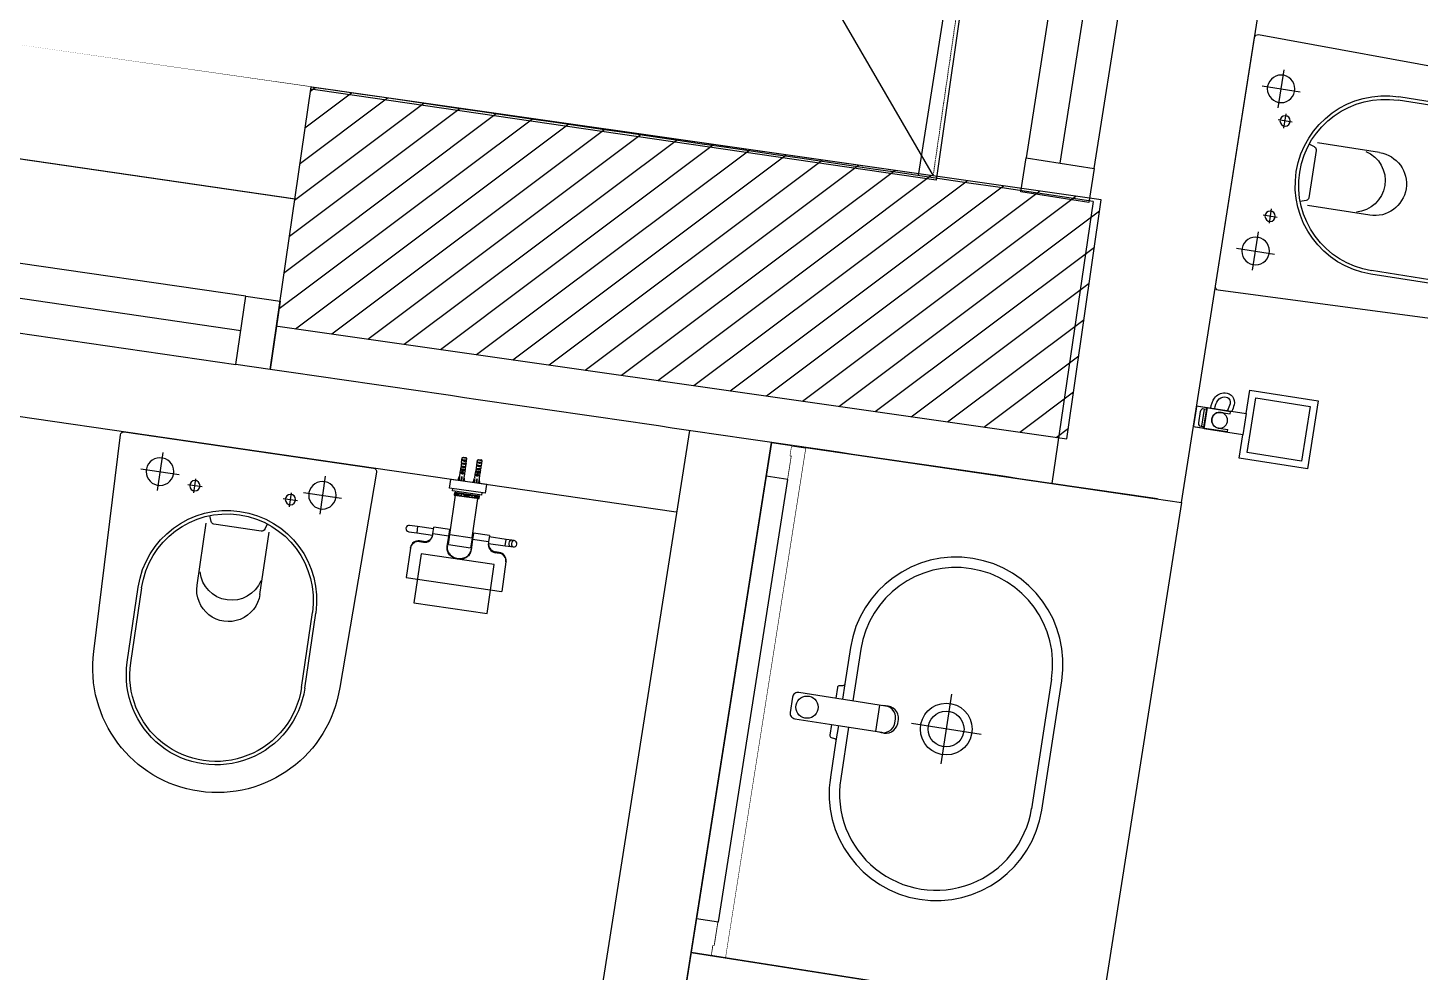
# Model space of a CAD drawing. Extents: x -678889171 to 586587, y -792238163 to 335485.
# Drawn here: x 28864 to 30882, y 34228 to 35597 of the extents above; entities that cross this region are included whole.
import ezdxf

# ---------------------------------------------------------------- set-up
doc = ezdxf.new("R2010")
doc.units = 0
doc.header["$MEASUREMENT"] = 0
doc.set_wipeout_variables(frame=1)
doc.linetypes.add('XR-A-9TH-FLOOR$0$XR-A-CORE$0$$0$HIDDEN-Z', pattern=[3, 2, -1])
doc.layers.get('0').update_dxf_attribs({"color": 8})
for name, color, linetype in [('XR-A-9TH-FLOOR$0$A-WALL', 252, 'Continuous'), ('XR-A-col-910$0$A-COLS', 252, 'Continuous'), ('XR-A-col-910$0$A-SITE-PATT', 252, 'Continuous'), ('XR-A-ST Cat Walk$0$A-FLOR-STRS', 252, 'Continuous'), ('XR-Ducts$0$XR-A-CORE$0$$0$61-EGY-21-AR-1-GR-0A$0$A-FLOR-OPEN', 252, 'Continuous'), ('XR-Typ32 7th to11Th$0$A-FURN-SANT', 252, 'Continuous'), ('XR-Typ32 7th to11Th$0$A-WALL', 252, 'Continuous'), ('XR-Typ32 7th to11Th$0$I-WALL', 252, 'Continuous'), ('XR-Typ32 7th to11Th$0$I-WIPEOUT', 252, 'Continuous'), ('XR-Typ32 7th to11Th$0$XR-A-TYP-2-4-6-7-8$0$A-GLAZ', 252, 'Continuous')]:
    doc.layers.add(name, color=color, linetype=linetype)
for name, color, linetype, lineweight in [('XR-A-9TH-FLOOR$0$XR-A-CORE$0$$0$A-DOOR-OVHD', 252, 'XR-A-9TH-FLOOR$0$XR-A-CORE$0$$0$HIDDEN-Z', 9), ('XR-Typ32 7th to11Th$0$Xref_Heliopolis_A07$0$xref units$0$000 typical apartment(1st  to 11)rev01$0$A-WALL-PRHT', 252, 'Continuous', 20), ('XR-Typ32 7th to11Th$0$Xref_Heliopolis_A07$0$xref units$0$A-ELEV-P2', 252, 'Continuous', 15)]:
    doc.layers.add(name, color=color, linetype=linetype, lineweight=lineweight)

# ---------------------------------------------------------------- blocks, each defined once
blk = doc.blocks.new('XR-A-ST Cat Walk')
at = {"layer": 'XR-A-ST Cat Walk$0$A-FLOR-STRS'}
blk.add_lwpolyline([(30721.2, 25212.9), (33405.7, 24822.9), (32981.4, 21853.8), (30302.5, 22244.2), (30383.6, 22838.7), (32473.4, 22540.1), (32727.5, 24318.7), (30639, 24618.6), (30721.2, 25212.9)], dxfattribs=at)
blk = doc.blocks.new('*U1546')
at = {"layer": 'XR-A-col-910$0$A-SITE-PATT'}
h = blk.add_hatch(dxfattribs=at)
h.set_pattern_fill('ANSI31', color=256, scale=300, angle=8.1314)
h.set_pattern_definition([(45, (5796.236, -59960.182), (-26.516504, 26.516504), [])])
h.paths.add_polyline_path([(100, -26057), (100, -17907), (2650, -17907), (2650, -17557), (-250, -17557), (-250, -26057)])
at = {"layer": 'XR-A-col-910$0$A-COLS'}
blk.add_lwpolyline([(100, -26057), (100, -17907), (2650, -17907), (2650, -17557), (-250, -17557), (-250, -26057)], close=True, dxfattribs=at)
blk = doc.blocks.new('XR-A-col-910')
at = {"layer": 'XR-A-col-910$0$A-SITE-PATT', "rotation": 351.8685461071583}
blk.add_blockref('*U1546', (33080.3, 39580.6), dxfattribs=at)
blk = doc.blocks.new('XR-Ducts')
at = {"layer": 'XR-Ducts$0$XR-A-CORE$0$$0$61-EGY-21-AR-1-GR-0A$0$A-FLOR-OPEN'}
blk.add_line((31065.6, 25154.2), (32976.9, 21860.1), dxfattribs=at)
blk = doc.blocks.new('XR-Typ32 7th to11Th$0$XREF_3BR$0$SE4')
at = {"layer": 'XR-Typ32 7th to11Th$0$A-FURN-SANT'}
for p, q in [((410.2, 473.4), (410.4, 473.4)), ((410.2, 468.4), (410.2, 466.8)), ((410.2, 467.5), (410.5, 467.5)), ((416.2, 481.1), (410.3, 481.1)), ((410.3, 475.3), (410.3, 481.1)), ((410.3, 475.3), (410.3, 475.2)), ((410.3, 475.2), (410.3, 475.2)), ((411.2, 479.3), (415.2, 479.3)), ((411.2, 479.3), (411.2, 478.3)), ((415.2, 478.3), (411.2, 478.3)), ((411.2, 475.3), (415.2, 475.3)), ((411.2, 475.3), (411.2, 474.3)), ((415.2, 474.3), (411.2, 474.3)), ((411.2, 471.3), (415.2, 471.3)), ((411.2, 471.3), (411.2, 470.3)), ((415.2, 470.3), (411.2, 470.3)), ((411.2, 467.3), (412.5, 467.3)), ((411.2, 467.3), (411.2, 466.4)), ((411.5, 482.3), (414.9, 482.3)), ((412.5, 467.3), (412.5, 467.5)), ((413.2, 467.3), (412.5, 467.3)), ((412.5, 463.8), (412.5, 467.3)), ((414, 467.3), (413.2, 467.3)), ((414, 467.3), (414, 467.5)), ((414, 467.3), (415.2, 467.3)), ((414, 463.8), (414, 467.3)), ((415.2, 479.3), (415.2, 478.3)), ((415.2, 475.3), (415.2, 474.3)), ((415.2, 471.3), (415.2, 470.3)), ((415.2, 467.3), (415.2, 466.4)), ((416.2, 467.5), (415.9, 467.5)), ((416.2, 473.4), (416, 473.4)), ((416.2, 475.3), (416.2, 481.1)), ((416.2, 475.3), (416.2, 475.2)), ((416.2, 475.2), (416.2, 475.2)), ((416.2, 466.8), (416.2, 468.4)), ((429.2, 473.4), (429.4, 473.4)), ((429.2, 468.4), (429.2, 466.8)), ((429.2, 467.5), (429.5, 467.5)), ((435.2, 481.1), (429.3, 481.1)), ((429.3, 475.3), (429.3, 481.1)), ((429.3, 475.3), (429.3, 475.2)), ((429.3, 475.2), (429.3, 475.2)), ((430.2, 479.3), (434.2, 479.3)), ((430.2, 479.3), (430.2, 478.3)), ((434.2, 478.3), (430.2, 478.3)), ((430.2, 475.3), (434.2, 475.3)), ((430.2, 475.3), (430.2, 474.3)), ((434.2, 474.3), (430.2, 474.3)), ((430.2, 471.3), (434.2, 471.3)), ((430.2, 471.3), (430.2, 470.3)), ((434.2, 470.3), (430.2, 470.3)), ((430.2, 467.3), (431.5, 467.3)), ((430.2, 467.3), (430.2, 466.4)), ((430.5, 482.3), (433.9, 482.3)), ((431.5, 467.3), (431.5, 467.5)), ((432.2, 467.3), (431.5, 467.3)), ((431.5, 463.8), (431.5, 467.3)), ((433, 467.3), (432.2, 467.3)), ((433, 467.3), (433, 467.5)), ((433, 467.3), (434.2, 467.3)), ((433, 463.8), (433, 467.3)), ((434.2, 479.3), (434.2, 478.3)), ((434.2, 475.3), (434.2, 474.3)), ((434.2, 471.3), (434.2, 470.3)), ((434.2, 467.3), (434.2, 466.4)), ((435.2, 467.5), (434.9, 467.5)), ((435.2, 473.4), (435, 473.4)), ((435.2, 475.3), (435.2, 481.1)), ((435.2, 475.3), (435.2, 475.2)), ((435.2, 475.2), (435.2, 475.2)), ((435.2, 466.8), (435.2, 468.4)), ((445.2, 452.8), (400.2, 452.8)), ((400.2, 441.8), (400.2, 452.8)), ((409, 452.8), (410.2, 458.3)), ((410.2, 459.3), (410.3, 459.3)), ((410.2, 459.3), (410.2, 458.3)), ((410.3, 465.7), (410.3, 465.7)), ((410.3, 465.7), (410.3, 465.5)), ((410.3, 459.3), (410.3, 465.5)), ((412.5, 466.4), (411.2, 466.4)), ((411.2, 463.3), (412.5, 463.3)), ((411.2, 463.3), (411.2, 462.4)), ((415.2, 462.4), (411.2, 462.4)), ((414, 463.8), (412.5, 463.8)), ((412.5, 463.2), (412.5, 463.8)), ((414, 463.2), (412.5, 463.2)), ((413.2, 452.8), (413.2, 458.3)), ((415.2, 466.4), (414, 466.4)), ((414, 463.2), (414, 463.8)), ((414, 463.3), (415.2, 463.3)), ((415.2, 463.3), (415.2, 462.4)), ((416.2, 465.7), (416.2, 465.5)), ((416.2, 465.7), (416.2, 465.7)), ((416.2, 459.3), (416.2, 465.5)), ((416.2, 459.3), (416.2, 459.3)), ((416.2, 458.3), (416.2, 459.3)), ((417.5, 452.8), (416.2, 458.3)), ((428, 452.8), (429.2, 458.3)), ((429.3, 459.3), (429.2, 459.3)), ((429.2, 459.3), (429.2, 458.3)), ((429.3, 465.7), (429.3, 465.7)), ((429.3, 465.7), (429.3, 465.5)), ((429.3, 459.3), (429.3, 465.5)), ((431.5, 466.4), (430.2, 466.4)), ((430.2, 463.3), (431.5, 463.3)), ((430.2, 463.3), (430.2, 462.4)), ((434.2, 462.4), (430.2, 462.4)), ((433, 463.8), (431.5, 463.8)), ((431.5, 463.2), (431.5, 463.8)), ((433, 463.2), (431.5, 463.2)), ((432.2, 452.8), (432.2, 458.3)), ((434.2, 466.4), (433, 466.4)), ((433, 463.2), (433, 463.8)), ((433, 463.3), (434.2, 463.3)), ((434.2, 463.3), (434.2, 462.4)), ((435.2, 465.7), (435.2, 465.5)), ((435.2, 465.7), (435.2, 465.7)), ((435.2, 459.3), (435.2, 465.5)), ((435.2, 459.3), (435.2, 459.3)), ((435.2, 458.3), (435.2, 459.3)), ((436.5, 452.8), (435.2, 458.3)), ((445.2, 441.8), (445.2, 452.8)), ((445.2, 441.8), (400.2, 441.8)), ((404.2, 438.8), (404.2, 441.8)), ((441.2, 438.8), (404.2, 438.8)), ((407.2, 437.1), (407.2, 437.1)), ((407.2, 434.3), (407.2, 437.1)), ((407.7, 437.1), (407.2, 437.1)), ((407.2, 437.1), (407.2, 434.3)), ((407.5, 434.3), (407.2, 434.3)), ((407.2, 434.3), (407.2, 434.3)), ((407.2, 434.3), (407.2, 434.1)), ((407.2, 434.3), (407.2, 434.1)), ((407.2, 434.1), (407.2, 434.1)), ((407.2, 434.1), (407.4, 434.1)), ((407.4, 434.3), (407.4, 434.1)), ((407.4, 434.1), (407.5, 434.1)), ((407.5, 434.3), (407.5, 434.1)), ((408, 434.1), (407.5, 434.1)), ((407.7, 438.8), (407.7, 437.1)), ((408, 437.1), (407.7, 437.1)), ((407.8, 436.2), (407.8, 437.1)), ((407.8, 437.1), (407.8, 436.5)), ((407.9, 436.5), (407.8, 436.5)), ((407.8, 436.5), (407.8, 436.2)), ((407.8, 436.2), (407.8, 436.2)), ((407.8, 436.2), (407.9, 436.2)), ((407.9, 437.1), (407.9, 436.5)), ((407.9, 436.5), (408, 436.5)), ((407.9, 436.2), (407.9, 436.5)), ((407.9, 436.2), (408.4, 436.2)), ((408.2, 437.1), (408, 437.1)), ((408, 436.5), (408, 437.1)), ((408, 437.1), (408, 436.5)), ((408.2, 436.5), (408, 436.5)), ((408, 434.1), (408, 436.2)), ((408.3, 434.5), (408, 434.5)), ((408.4, 434.3), (408, 434.3)), ((408, 434.1), (408.1, 434.1)), ((408.1, 434.3), (408.1, 434.1)), ((408.1, 434.1), (408.4, 434.1)), ((408.2, 436.5), (408.2, 437.1)), ((409.6, 437.1), (408.2, 437.1)), ((409.9, 436.5), (408.2, 436.5)), ((408.3, 434.5), (408.3, 436.2)), ((408.4, 434.5), (408.3, 434.5)), ((408.4, 436.5), (408.4, 434.5)), ((408.9, 434.5), (408.4, 434.5)), ((408.4, 434.5), (408.4, 434.1)), ((409.6, 434.1), (408.4, 434.1)), ((408.7, 384.8), (408.7, 434.1)), ((408.9, 434.5), (408.9, 436.5)), ((408.9, 434.5), (409.3, 434.5)), ((409.3, 434.5), (409.3, 436.5)), ((409.3, 434.5), (409.6, 434.5)), ((411.7, 437.1), (409.6, 437.1)), ((409.6, 434.5), (409.6, 436.5)), ((409.6, 434.1), (409.6, 434.5)), ((409.6, 434.5), (410.1, 434.5)), ((412, 434.1), (409.6, 434.1)), ((409.9, 436.5), (409.9, 437.1)), ((412.4, 436.5), (409.9, 436.5)), ((410.1, 434.5), (410.1, 436.5)), ((410.1, 434.5), (410.5, 434.5)), ((410.5, 434.5), (410.5, 436.5)), ((410.5, 434.5), (411.3, 434.5)), ((411.3, 434.5), (411.3, 436.5)), ((411.3, 434.5), (411.7, 434.5)), ((412.4, 437.1), (411.7, 437.1)), ((411.7, 434.5), (411.7, 436.5)), ((411.7, 434.5), (412.2, 434.5)), ((412, 434.1), (412, 434.5)), ((413.4, 434.1), (412, 434.1)), ((412.2, 434.5), (412.2, 436.5)), ((412.2, 434.5), (412.8, 434.5)), ((412.8, 437.1), (412.4, 437.1)), ((412.4, 436.5), (412.4, 437.1)), ((412.8, 436.5), (412.4, 436.5)), ((413.6, 437.1), (412.8, 437.1)), ((412.8, 436.5), (412.8, 437.1)), ((413.6, 436.5), (412.8, 436.5)), ((412.8, 434.5), (412.8, 436.5)), ((412.8, 434.5), (416, 434.5)), ((413.4, 434.1), (413.4, 434.5)), ((413.4, 434.1), (413.4, 434.5)), ((413.4, 434.1), (413.4, 434.1)), ((415.6, 437.1), (413.6, 437.1)), ((413.6, 436.5), (413.6, 437.1)), ((415.6, 436.5), (413.6, 436.5)), ((414.2, 434.5), (414.2, 434.1)), ((414.6, 434.1), (414.2, 434.1)), ((414.6, 434.5), (414.6, 434.1)), ((414.7, 434.1), (414.6, 434.1)), ((414.7, 434.1), (414.7, 434.5)), ((414.9, 434.1), (414.7, 434.1)), ((414.9, 434.1), (414.9, 434.5)), ((415.1, 434.1), (414.9, 434.1)), ((415.1, 434.1), (415.1, 434.5)), ((415.9, 434.1), (415.1, 434.1)), ((416.2, 437.1), (415.6, 437.1)), ((415.6, 436.5), (415.6, 437.1)), ((416.2, 436.5), (415.6, 436.5)), ((415.9, 434.1), (415.9, 434.5)), ((416.8, 434.1), (415.9, 434.1)), ((416, 434.5), (416, 436.5)), ((416, 434.5), (419.6, 434.5)), ((418.1, 437.1), (416.2, 437.1)), ((416.2, 436.5), (416.2, 437.1)), ((418.1, 436.5), (416.2, 436.5)), ((416.8, 434.1), (416.8, 434.5)), ((418.5, 434.1), (416.8, 434.1)), ((418.8, 437.1), (418.1, 437.1)), ((418.1, 436.5), (418.1, 437.1)), ((418.8, 436.5), (418.1, 436.5)), ((418.5, 434.1), (418.5, 434.5)), ((419.7, 434.1), (418.5, 434.1)), ((419.3, 437.1), (418.8, 437.1)), ((418.8, 436.5), (418.8, 437.1)), ((419.3, 436.5), (418.8, 436.5)), ((419.5, 437.1), (419.3, 437.1)), ((419.3, 436.5), (419.3, 437.1)), ((419.5, 436.5), (419.3, 436.5)), ((419.6, 437.1), (419.5, 437.1)), ((419.5, 436.5), (419.5, 437.1)), ((419.6, 436.5), (419.5, 436.5)), ((420.2, 437.1), (419.6, 437.1)), ((419.6, 436.5), (419.6, 437.1)), ((420.2, 436.5), (419.6, 436.5)), ((419.6, 434.5), (419.6, 436.5)), ((419.6, 434.5), (420.1, 434.5)), ((419.7, 434.1), (419.7, 434.5)), ((420.4, 434.1), (419.7, 434.1)), ((420.1, 434.5), (420.1, 436.5)), ((420.1, 436.5), (420.1, 434.5)), ((420.1, 434.5), (420.1, 434.5)), ((420.1, 434.5), (420.3, 434.5)), ((420.2, 436.5), (420.2, 437.1)), ((420.2, 437.1), (420.2, 437.1)), ((420.3, 437.1), (420.2, 437.1)), ((420.2, 436.5), (420.2, 437.1)), ((420.2, 436.5), (420.2, 436.5)), ((420.3, 434.5), (420.3, 437.1)), ((420.3, 437.1), (420.6, 437.1)), ((420.3, 434.5), (420.6, 434.5)), ((420.4, 434.1), (420.4, 434.5)), ((420.6, 437.1), (420.8, 437.1)), ((420.6, 434.5), (420.6, 437.1)), ((420.6, 434.5), (420.6, 435.1)), ((420.6, 435.1), (420.8, 435.1)), ((420.6, 434.5), (420.6, 435.1)), ((420.6, 434.5), (420.6, 434.5)), ((420.6, 434.5), (420.6, 434.5)), ((420.6, 434.5), (420.9, 434.5)), ((420.8, 435.1), (420.8, 437.1)), ((420.8, 437.1), (422, 437.1)), ((420.8, 435.1), (422, 435.1)), ((420.9, 434.5), (420.9, 435.1)), ((420.9, 434.5), (421.2, 434.5)), ((421.2, 434.5), (421.2, 435.1)), ((421.3, 434.5), (421.2, 434.5)), ((421.3, 434.5), (421.3, 435.1)), ((421.3, 434.5), (422.4, 434.5)), ((422, 435.1), (422, 437.1)), ((422, 437.1), (422.3, 437.1)), ((422, 435.1), (422.3, 435.1)), ((424.9, 437.1), (422.3, 437.1)), ((422.3, 435.1), (422.3, 437.1)), ((422.3, 435.1), (422.7, 435.1)), ((422.4, 434.5), (422.4, 435.1)), ((422.4, 434.5), (422.7, 434.5)), ((422.7, 435.1), (422.7, 437.1)), ((422.7, 435.4), (422.7, 435.4)), ((422.7, 435.4), (422.9, 435.4)), ((422.7, 434.5), (422.7, 435.4)), ((422.7, 435.4), (422.7, 434.5)), ((422.7, 434.5), (422.7, 435.1)), ((422.7, 434.5), (422.7, 435.1)), ((422.7, 434.5), (422.7, 434.5)), ((422.7, 434.5), (422.7, 434.5)), ((422.7, 434.5), (423, 434.5)), ((422.7, 434.3), (422.7, 434.3)), ((422.9, 435.4), (422.9, 437.1)), ((422.9, 435.4), (424, 435.4)), ((423, 434.5), (423, 435.4)), ((423, 434.5), (424.1, 434.5)), ((423.7, 434.5), (423.7, 434.5)), ((424, 435.4), (424, 437.1)), ((424, 435.4), (424, 437.1)), ((424, 435.4), (424, 435.4)), ((424.1, 437.1), (424.1, 434.5)), ((424.2, 434.5), (424.1, 434.5)), ((424.2, 434.5), (424.2, 437.1)), ((424.2, 434.5), (424.5, 434.5)), ((424.5, 434.5), (424.5, 437.1)), ((424.5, 434.5), (424.8, 434.5)), ((424.8, 434.5), (424.8, 437.1)), ((424.8, 437.1), (424.8, 434.5)), ((424.8, 434.5), (424.8, 434.5)), ((424.8, 434.5), (424.9, 434.5)), ((424.9, 437.1), (425.1, 437.1)), ((424.9, 437.1), (424.9, 434.5)), ((424.9, 434.5), (425.1, 434.5)), ((425, 434.1), (425, 434.5)), ((425.7, 434.1), (425, 434.1)), ((425.1, 434.5), (425.1, 437.1)), ((425.2, 437.1), (425.1, 437.1)), ((425.1, 434.5), (425.4, 434.5)), ((425.8, 437.1), (425.2, 437.1)), ((425.2, 437.1), (425.2, 437.1)), ((425.2, 436.5), (425.2, 437.1)), ((425.2, 437.1), (425.2, 436.5)), ((425.8, 436.5), (425.2, 436.5)), ((425.2, 436.5), (425.2, 436.5)), ((425.4, 434.5), (425.4, 436.5)), ((425.4, 434.5), (425.4, 436.5)), ((425.4, 434.5), (425.8, 434.5)), ((425.4, 434.5), (425.4, 434.5)), ((425.7, 434.1), (425.7, 434.5)), ((426.9, 434.1), (425.7, 434.1)), ((425.9, 437.1), (425.8, 437.1)), ((425.8, 436.5), (425.8, 437.1)), ((425.9, 436.5), (425.8, 436.5)), ((425.8, 434.5), (425.8, 436.5)), ((425.8, 434.5), (429.4, 434.5)), ((426.1, 437.1), (425.9, 437.1)), ((425.9, 436.5), (425.9, 437.1)), ((426.1, 436.5), (425.9, 436.5)), ((426.6, 437.1), (426.1, 437.1)), ((426.1, 436.5), (426.1, 437.1)), ((426.6, 436.5), (426.1, 436.5)), ((427.3, 437.1), (426.6, 437.1)), ((426.6, 436.5), (426.6, 437.1)), ((427.3, 436.5), (426.6, 436.5)), ((426.9, 434.1), (426.9, 434.5)), ((428.6, 434.1), (426.9, 434.1)), ((429.3, 437.1), (427.3, 437.1)), ((427.3, 436.5), (427.3, 437.1)), ((429.3, 436.5), (427.3, 436.5)), ((428.6, 434.1), (428.6, 434.5)), ((429.5, 434.1), (428.6, 434.1)), ((429.9, 437.1), (429.3, 437.1)), ((429.3, 436.5), (429.3, 437.1)), ((429.9, 436.5), (429.3, 436.5)), ((429.4, 434.5), (429.4, 436.5)), ((429.4, 434.5), (432.6, 434.5)), ((429.5, 434.1), (429.5, 434.5)), ((430.4, 434.1), (429.5, 434.1)), ((431.8, 437.1), (429.9, 437.1)), ((429.9, 436.5), (429.9, 437.1)), ((431.8, 436.5), (429.9, 436.5)), ((430.4, 434.1), (430.4, 434.5)), ((430.6, 434.1), (430.4, 434.1)), ((430.6, 434.1), (430.6, 434.5)), ((430.7, 434.1), (430.6, 434.1)), ((430.7, 434.1), (430.7, 434.5)), ((430.8, 434.1), (430.7, 434.1)), ((430.8, 434.1), (430.8, 434.5)), ((431.2, 434.1), (430.8, 434.1)), ((431.2, 434.1), (431.2, 434.5)), ((432.6, 437.1), (431.8, 437.1)), ((431.8, 436.5), (431.8, 437.1)), ((432.6, 436.5), (431.8, 436.5)), ((432, 434.1), (432, 434.5)), ((432, 434.5), (432, 434.1)), ((433.4, 434.1), (432, 434.1)), ((432, 434.1), (432, 434.1)), ((433, 437.1), (432.6, 437.1)), ((432.6, 436.5), (432.6, 437.1)), ((433, 436.5), (432.6, 436.5)), ((432.6, 434.5), (432.6, 436.5)), ((432.6, 434.5), (433.3, 434.5)), ((433, 436.5), (433, 437.1)), ((433.7, 437.1), (433, 437.1)), ((435.6, 436.5), (433, 436.5)), ((433.3, 434.5), (433.3, 436.5)), ((433.3, 434.5), (433.7, 434.5)), ((433.4, 434.1), (433.4, 434.5)), ((435.8, 434.1), (433.4, 434.1)), ((435.8, 437.1), (433.7, 437.1)), ((433.7, 434.5), (433.7, 436.5)), ((433.7, 434.5), (434.2, 434.5)), ((434.2, 434.5), (434.2, 436.5)), ((434.2, 434.5), (434.9, 434.5)), ((434.9, 434.5), (434.9, 436.5)), ((434.9, 434.5), (435.3, 434.5)), ((435.3, 434.5), (435.3, 436.5)), ((435.3, 434.5), (435.8, 434.5)), ((435.6, 436.5), (435.6, 437.1)), ((437.2, 436.5), (435.6, 436.5)), ((437.2, 437.1), (435.8, 437.1)), ((435.8, 434.5), (435.8, 436.5)), ((435.8, 434.1), (435.8, 434.5)), ((435.8, 434.5), (436.2, 434.5)), ((437.1, 434.1), (435.8, 434.1)), ((436.2, 434.5), (436.2, 436.5)), ((436.2, 434.5), (436.6, 434.5)), ((436.6, 434.5), (436.6, 436.5)), ((437, 434.5), (436.6, 434.5)), ((436.7, 384.8), (436.7, 434.1)), ((437, 434.5), (437, 436.5)), ((437, 436.2), (437.6, 436.2)), ((437.1, 434.5), (437, 434.5)), ((437.1, 434.5), (437.1, 436.2)), ((437.4, 434.5), (437.1, 434.5)), ((437.1, 434.1), (437.1, 434.5)), ((437.4, 434.3), (437.1, 434.3)), ((437.1, 434.1), (437.3, 434.1)), ((437.4, 437.1), (437.2, 437.1)), ((437.2, 436.5), (437.2, 437.1)), ((437.4, 436.5), (437.2, 436.5)), ((437.3, 434.3), (437.3, 434.1)), ((437.3, 434.1), (437.4, 434.1)), ((437.7, 437.1), (437.4, 437.1)), ((437.4, 436.5), (437.4, 437.1)), ((437.4, 434.1), (437.4, 436.2)), ((437.9, 434.1), (437.4, 434.1)), ((437.5, 436.5), (437.5, 437.1)), ((437.5, 436.5), (437.6, 436.5)), ((437.6, 436.5), (437.6, 437.1)), ((437.6, 436.5), (437.6, 437.1)), ((437.6, 436.5), (437.6, 436.5)), ((437.6, 436.2), (437.6, 436.5)), ((437.6, 436.2), (437.6, 436.5)), ((437.6, 436.2), (437.6, 436.2)), ((437.6, 436.2), (437.7, 436.2)), ((437.7, 438.8), (437.7, 437.1)), ((438.2, 437.1), (437.7, 437.1)), ((437.7, 436.2), (437.7, 437.1)), ((438.2, 434.3), (437.9, 434.3)), ((437.9, 434.3), (437.9, 434.1)), ((437.9, 434.1), (438.1, 434.1)), ((438.1, 434.3), (438.1, 434.1)), ((438.1, 434.1), (438.3, 434.1)), ((438.2, 437.1), (438.3, 437.1)), ((438.2, 434.3), (438.2, 437.1)), ((438.3, 434.3), (438.2, 434.3)), ((438.3, 434.3), (438.3, 437.1)), ((438.3, 434.3), (438.3, 434.1)), ((438.3, 434.1), (438.3, 434.3)), ((438.3, 434.1), (438.3, 434.1)), ((441.2, 438.8), (441.2, 441.8)), ((367.7, 388.8), (357.7, 388.8)), ((357.7, 380.8), (367.7, 380.8)), ((367.7, 388.8), (367.7, 380.8)), ((387.7, 388.8), (367.7, 388.8)), ((367.7, 380.8), (387.6, 380.8)), ((387.7, 382.7), (387.7, 390.8)), ((407.7, 390.8), (387.7, 390.8)), ((407.7, 382.7), (387.7, 382.7)), ((387.7, 381.5), (387.7, 382.7)), ((407.7, 382.7), (407.7, 390.8)), ((407.7, 382.7), (407.7, 390.8)), ((408.7, 390.8), (407.7, 390.8)), ((407.7, 369.6), (407.7, 382.7)), ((408.7, 384.8), (436.7, 384.8)), ((408.7, 372.3), (408.7, 384.8)), ((437.7, 390.8), (436.7, 390.8)), ((436.7, 384.8), (436.7, 372.3)), ((437.7, 390.8), (437.7, 382.7)), ((457.7, 390.8), (437.7, 390.8)), ((437.7, 390.8), (437.7, 382.7)), ((437.7, 382.7), (437.7, 369.6)), ((457.7, 382.7), (437.7, 382.7)), ((457.7, 390.8), (457.7, 382.7)), ((478.7, 388.8), (457.7, 388.8)), ((457.7, 382.7), (457.7, 381.5)), ((457.8, 380.8), (478.7, 380.8)), ((478.7, 380.8), (478.7, 388.8)), ((485.8, 388.8), (478.7, 388.8)), ((478.7, 380.8), (485.8, 380.8)), ((488.9, 388.8), (485.8, 388.8)), ((485.8, 380.8), (488.9, 380.8)), ((377.7, 371.5), (372.7, 371.5)), ((372.7, 371.5), (372.7, 370.6)), ((372.7, 370.6), (377.7, 370.6)), ((377.7, 370.6), (377.7, 371.5)), ((407.7, 378.8), (408.7, 378.8)), ((408.7, 372.3), (436.7, 372.3)), ((436.7, 378.8), (437.7, 378.8)), ((467.7, 370.6), (467.7, 371.5)), ((472.7, 371.5), (467.7, 371.5)), ((467.7, 370.6), (472.7, 370.6)), ((472.7, 370.6), (472.7, 371.5)), ((362.7, 361.1), (362.7, 361.9)), ((362.7, 361.1), (362.7, 324.1)), ((482.7, 361.9), (482.7, 361.1)), ((482.7, 361.1), (482.7, 324.1)), ((362.8, 324.1), (482.6, 324.1))]:
    blk.add_line(p, q, dxfattribs=at)
for points in [[(407.2, 434.1), (438.3, 434.1), (438.3, 437.1), (407.2, 437.1)], [(376.8, 294.5), (468.7, 294.5), (468.7, 356), (376.8, 356)]]:
    blk.add_lwpolyline(points, close=True, dxfattribs=at)
for centre, radius, start, end in [((420.6, 434.8), 0.303, 249.713, 266.578), ((420.6, 434.6), 0.191, 245.5072, 295.3419), ((420.8, 433.8), 0.688, 95.9832, 109.0037), ((420.8, 433.9), 0.513, 94.8314, 107.1936), ((421.2, 430.6), 3.86, 76.2872, 96.7169), ((422.3, 434.5), 0.178, 230.815, 271.7767), ((422.9, 435.5), 1.25, 262.2328, 271.7069), ((423.2, 434.5), 0.178, 268.2233, 308.9187), ((424.2, 430.5), 3.94, 82.708, 103.5674), ((424.6, 433.8), 0.688, 70.9963, 84.0168), ((424.6, 433.9), 0.519, 72.5665, 84.4833), ((424.8, 434.8), 0.303, 273.422, 290.287), ((357.7, 384.8), 4, 90, 270), ((377.5, 380.8), 10.3, 271.4545, 3.7433), ((382.8, 381.5), 4.95, 342.2494, 1.6628), ((462.7, 381.5), 4.95, 178.3503, 197.7376), ((468, 380.8), 10.3, 176.2277, 268.5745), ((488.9, 384.8), 4, 270, 90), ((372.7, 361.5), 10, 89.9854, 177.4108), ((372.7, 360.6), 9.98, 89.8092, 177.2539), ((377.6, 381.5), 10, 270.7148, 351.5135), ((467.8, 381.5), 9.96, 188.2757, 269.496), ((472.7, 361.5), 10, 2.5889, 90.0149), ((472.7, 360.6), 9.98, 2.7464, 90.1904), ((374.1, 177.9), 146.7, 94.406, 94.4421), ((472.5, 204.6), 120, 85.1228, 85.1671)]:
    blk.add_arc(centre, radius, start, end, dxfattribs=at)
for centre, major_axis, ratio, start_param, end_param in [((413.2, 473.4), (0, 10.5), 0.285569, 1.403348, 1.570796), ((413.2, 473.4), (0, -6.74), 0.445101, 4.712389, 4.895847), ((413.2, 470.9), (0, 6.74), 0.445101, 1.209195, 1.545119), ((413.2, 471.3), (0, -8.33), 0.359989, 4.738067, 5.192367), ((413.2, 468.4), (0, 8.33), 0.359989, 1.39272, 1.673729), ((413.2, 466.8), (0, 6.74), 0.445101, 1.467863, 1.738244), ((413.2, 477), (0, -10.5), 0.285569, -1.403348, -1.209195), ((413.2, 464.4), (0, 6.74), 0.445101, 1.090818, 1.403348), ((413.2, 480), (3, 0), 0.760351, 3.989655, 5.435123), ((413.2, 476), (3, 0), 0.760351, 3.989655, 5.435123), ((413.2, 472), (3, 0), 0.760351, 3.989655, 5.435123), ((413.2, 474.3), (0, -7.06), 0.425017, 6.030505, 6.283185), ((413.2, 474.3), (0, 7.06), 0.425017, 3.141593, 3.394273), ((413.2, 471.3), (0, -8.33), 0.359989, 1.090818, 1.545119), ((413.2, 464.4), (0, 6.74), 0.445101, 4.879837, 5.192367), ((413.2, 477), (0, -10.5), 0.285569, 1.209195, 1.403348), ((413.2, 470.9), (0, 6.74), 0.445101, 4.738067, 5.073991), ((413.2, 473.4), (0, 10.5), 0.285569, 4.712389, 4.879837), ((413.2, 473.4), (0, 6.74), 0.445101, 4.528931, 4.712389), ((413.2, 468.4), (0, 8.33), 0.359989, 4.609456, 4.890466), ((413.2, 466.8), (0, 6.74), 0.445101, 4.544941, 4.815322), ((432.2, 473.4), (0, 10.5), 0.285569, 1.403348, 1.570796), ((432.2, 473.4), (0, 6.74), 0.445101, 1.570796, 1.754254), ((432.2, 470.9), (0, 6.74), 0.445101, 1.209195, 1.545119), ((432.2, 471.3), (0, -8.33), 0.359989, 4.738067, 5.192367), ((432.2, 468.4), (0, 8.33), 0.359989, 1.39272, 1.673729), ((432.2, 466.8), (0, 6.74), 0.445101, 1.467863, 1.738244), ((432.2, 477), (0, -10.5), 0.285569, -1.403348, -1.209195), ((432.2, 464.4), (0, 6.74), 0.445101, 1.090818, 1.403348), ((432.2, 480), (3, 0), 0.760351, 3.989655, 5.435123), ((432.2, 476), (3, 0), 0.760351, 3.989655, 5.435123), ((432.2, 472), (3, 0), 0.760351, 3.989655, 5.435123), ((432.2, 474.3), (0, -7.06), 0.425017, 6.030505, 6.283185), ((432.2, 474.3), (0, 7.06), 0.425017, 3.141593, 3.394273), ((432.2, 471.3), (0, -8.33), 0.359989, 1.090818, 1.545119), ((432.2, 464.4), (0, 6.74), 0.445101, 4.879837, 5.192367), ((432.2, 477), (0, -10.5), 0.285569, 1.209195, 1.403348), ((432.2, 470.9), (0, 6.74), 0.445101, 4.738067, 5.073991), ((432.2, 473.4), (0, 10.5), 0.285569, 4.712389, 4.879837), ((432.2, 473.4), (0, -6.74), 0.445101, 1.387338, 1.570796), ((432.2, 468.4), (0, 8.33), 0.359989, 4.609456, 4.890466), ((432.2, 466.8), (0, 6.74), 0.445101, 4.544941, 4.815322), ((413.2, 471.4), (-0.8, -51.9), 0.055876, -1.314474, -1.20343), ((413.2, 468.6), (3, 0), 0.976011, 3.989655, 4.459709), ((413.2, 464.6), (3, 0), 0.976011, 3.989655, 5.435123), ((413.2, 471.4), (-2.9, -51.9), 0.014553, 1.205061, 1.316105), ((413.2, 471.4), (2.9, -51.9), 0.014553, -1.316105, -1.205061), ((413.2, 468.6), (3, 0), 0.976011, 4.965069, 5.435123), ((413.2, 471.4), (0.8, -51.9), 0.055876, 1.20343, 1.314474), ((432.2, 471.4), (-0.8, -51.9), 0.055876, -1.314474, -1.20343), ((432.2, 468.6), (3, 0), 0.976011, 3.989655, 4.459709), ((432.2, 464.6), (3, 0), 0.976011, 3.989655, 5.435123), ((432.2, 471.4), (-2.9, -51.9), 0.014553, 1.205061, 1.316105), ((432.2, 471.4), (2.9, -51.9), 0.014553, -1.316105, -1.205061), ((432.2, 468.6), (3, 0), 0.976011, 4.965069, 5.435123), ((432.2, 471.4), (0.8, -51.9), 0.055876, 1.20343, 1.314474), ((420.6, 434.6), (-0.068, 0.171), 0.902963, 2.7256, 3.147611), ((424.8, 434.6), (0.068, 0.171), 0.902963, 3.133356, 3.557585), ((485.8, 384.8), (0, -4), 0.707107, 3.141593, 6.283185), ((488.9, 384.8), (0, -4), 0.707107, 3.141593, 6.283185)]:
    blk.add_ellipse(centre, major_axis=major_axis, ratio=ratio, start_param=start_param, end_param=end_param, dxfattribs=at)
for points in [[(410.3, 481.1), (410.7, 481.5), (411.1, 481.9), (411.5, 482.3)], [(416.2, 481.1), (415.8, 481.5), (415.4, 481.9), (414.9, 482.3)], [(429.3, 481.1), (429.7, 481.5), (430.1, 481.9), (430.5, 482.3)], [(435.2, 481.1), (434.8, 481.5), (434.4, 481.9), (433.9, 482.3)], [(420.6, 434.5), (420.5, 434.5), (420.5, 434.4), (420.6, 434.4)], [(420.5, 434.4), (420.5, 434.4), (420.5, 434.4), (420.6, 434.4)], [(420.8, 434.4), (420.8, 434.4), (420.7, 434.4), (420.7, 434.4)], [(424.7, 434.4), (424.7, 434.4), (424.7, 434.4), (424.7, 434.4)], [(424.8, 434.4), (424.9, 434.4), (424.9, 434.5), (424.9, 434.5)], [(424.8, 434.4), (424.9, 434.4), (424.9, 434.4), (424.9, 434.4)]]:
    blk.add_open_spline(points, degree=3, dxfattribs=at)
for points, knots in [([(420.4, 434.5), (420.4, 434.5), (420.4, 434.5), (420.5, 434.4), (420.5, 434.4)], [0, 0, 0, 0, 0.233221, 1, 1, 1, 1]), ([(420.7, 434.4), (420.8, 434.5), (420.9, 434.5), (421, 434.5), (421.1, 434.5), (421.4, 434.5), (421.5, 434.5), (421.8, 434.4), (422, 434.4), (422.2, 434.4), (422.2, 434.4), (422.3, 434.3)], [0, 0, 0, 0, 0.125, 0.125, 0.25, 0.25, 0.5, 0.5, 0.75, 0.75, 1, 1, 1, 1]), ([(422.1, 434.4), (422.2, 434.4), (422.2, 434.3), (422.2, 434.3), (422.3, 434.3), (422.4, 434.3), (422.5, 434.3), (422.6, 434.3), (422.7, 434.3), (422.7, 434.3)], [0, 0, 0, 0, 0.081315, 0.172885, 0.303173, 0.525174, 0.708317, 0.899275, 1, 1, 1, 1]), ([(422.3, 434.3), (422.3, 434.3), (422.3, 434.3), (422.3, 434.3), (422.4, 434.3), (422.5, 434.3), (422.5, 434.3), (422.6, 434.3), (422.7, 434.3), (422.7, 434.3)], [0, 0, 0, 0, 0.25, 0.25, 0.5, 0.5, 0.75, 0.75, 1, 1, 1, 1]), ([(422.7, 434.3), (422.8, 434.3), (422.8, 434.3), (422.9, 434.3), (423, 434.3), (423, 434.3), (423.1, 434.3), (423.1, 434.3), (423.2, 434.3), (423.2, 434.3)], [0, 0, 0, 0, 0.25, 0.25, 0.5, 0.5, 0.75, 0.75, 1, 1, 1, 1]), ([(422.9, 434.3), (422.9, 434.3), (423, 434.3), (423.1, 434.3), (423.1, 434.3), (423.2, 434.3), (423.3, 434.4), (423.3, 434.4), (423.3, 434.4)], [0, 0, 0, 0, 0.012674, 0.296722, 0.605834, 0.842756, 0.990911, 1, 1, 1, 1]), ([(423.2, 434.3), (423.2, 434.3), (423.2, 434.4), (423.3, 434.4), (423.3, 434.4), (423.5, 434.4), (423.6, 434.4), (423.9, 434.5), (424.1, 434.5), (424.4, 434.5), (424.5, 434.5), (424.7, 434.4)], [0, 0, 0, 0, 0.125, 0.125, 0.25, 0.25, 0.5, 0.5, 0.75, 0.75, 1, 1, 1, 1]), ([(424.8, 434.4), (424.8, 434.4), (424.8, 434.4), (424.9, 434.4), (424.9, 434.4), (424.9, 434.4)], [0, 0, 0, 0, 0.418647, 0.862444, 1, 1, 1, 1]), ([(424.9, 434.4), (424.9, 434.4), (425, 434.4), (425, 434.5), (425, 434.5)], [0, 0, 0, 0, 0.310918, 1, 1, 1, 1]), ([(407.7, 370.5), (407.7, 368.6), (408, 366.9), (409.4, 363.5), (410.4, 362.1), (412.5, 360.2), (413.3, 359.6), (414.9, 358.6), (415.8, 358.2), (418.6, 357.2), (420.6, 356.8), (424.7, 356.8), (426.8, 357.2), (429.6, 358.2), (430.5, 358.6), (432.1, 359.6), (432.9, 360.1), (434.3, 361.4), (434.9, 362.1), (435.9, 363.6), (436.3, 364.4), (437.4, 366.8), (437.7, 368.6), (437.7, 370.5)], [0, 0, 0, 0, 0.125, 0.125, 0.25, 0.25, 0.3125, 0.3125, 0.375, 0.375, 0.5, 0.5, 0.625, 0.625, 0.6875, 0.6875, 0.75, 0.75, 0.8125, 0.8125, 0.875, 0.875, 1, 1, 1, 1]), ([(437.7, 369.6), (437.7, 367.7), (437.4, 366), (436, 362.6), (435, 361.2), (432.9, 359.3), (432.2, 358.7), (430.5, 357.7), (429.6, 357.3), (426.8, 356.3), (424.8, 356), (420.7, 356), (418.6, 356.3), (415.8, 357.3), (414.9, 357.7), (413.3, 358.7), (412.5, 359.3), (411.2, 360.5), (410.6, 361.2), (409.5, 362.7), (409.1, 363.5), (408, 365.9), (407.7, 367.7), (407.7, 369.6)], [0, 0, 0, 0, 0.125, 0.125, 0.25, 0.25, 0.3125, 0.3125, 0.375, 0.375, 0.5, 0.5, 0.625, 0.625, 0.6875, 0.6875, 0.75, 0.75, 0.8125, 0.8125, 0.875, 0.875, 1, 1, 1, 1])]:
    blk.add_open_spline(points, degree=3, knots=knots, dxfattribs=at)
blk = doc.blocks.new('XR-Typ32 7th to11Th$0$XREF_3BR$0$YHFH')
at = {"layer": 'XR-Typ32 7th to11Th$0$A-FURN-SANT', "ltscale": 2}
for p, q in [((3812.9, 8626), (3812.9, 8570.1)), ((3785, 8598.1), (3840.8, 8598.1)), ((3836.2, 8545.1), (3815.7, 8545.1)), ((3825.9, 8534.2), (3825.9, 8555.2)), ((3825.9, 8415.9), (3825.9, 8394.9)), ((3836.2, 8405.1), (3815.7, 8405.1)), ((3812.9, 8388), (3812.9, 8332.1)), ((3785, 8360.1), (3840.8, 8360.1))]:
    blk.add_line(p, q, dxfattribs=at)
at = {"layer": 'XR-Typ32 7th to11Th$0$A-FURN-SANT'}
for p, q in [((4093.3, 8605.1), (3983.3, 8605.1)), ((4093.3, 8600), (3983.3, 8600)), ((3873.8, 8514.4), (3865.7, 8517.3)), ((3968.3, 8521.1), (3877.1, 8521.1)), ((3877.1, 8440.4), (3877.1, 8509.7)), ((3873.8, 8435.7), (3865.7, 8432.8)), ((3968.3, 8429), (3877.1, 8429)), ((4093.3, 8350.1), (3983.3, 8350.1)), ((4093.3, 8345.1), (3983.3, 8345.1))]:
    blk.add_line(p, q, dxfattribs=at)
blk.add_lwpolyline([(3763.3, 8292.6, 0.420556), (3768.4, 8287.6), (4085, 8295.1, 0.990797), (4085, 8655.1), (3768.3, 8662.6, 0.414202), (3763.3, 8657.6)], format="xyb", close=True, dxfattribs=at)
for centre, radius in [((3812.9, 8598.1), 20), ((3825.9, 8545.1), 7.5), ((3825.9, 8405.1), 7.5), ((3812.9, 8360.1), 20)]:
    blk.add_circle(centre, radius, dxfattribs=at)
for centre, radius, start, end in [((3983.3, 8475.1), 130, 90, 270), ((3983.3, 8475.1), 125, 90, 270), ((4093.3, 8475.1), 130, 270, 90), ((4093.3, 8475.1), 125, 270, 90), ((3937.1, 8475.1), 46, 284.2033, 75.7967), ((3968.3, 8475.1), 46, 270, 90), ((3872.1, 8509.7), 5, 0, 70.2415), ((3872.1, 8440.4), 5, 289.7585, 0)]:
    blk.add_arc(centre, radius, start, end, dxfattribs=at)
blk = doc.blocks.new('*U1258')
for points in [[(-30, 933.8), (-32, 933.8), (-32, 946.8), (-50, 946.8), (-50, 948.8), (-30, 948.8)], [(-44, 202), (-50, 202), (-50, 946.8), (-44, 946.8)], [(-32, 202), (-32, 946.8), (-44, 946.8), (-44, 202)], [(-30, 215), (-32, 215), (-32, 202), (-50, 202), (-50, 200), (-30, 200)]]:
    blk.add_lwpolyline(points, close=True)
blk.add_wipeout([(0, 250), (-32, 250), (-32, 215), (-30, 215), (-30, 200), (-50, 200), (-50, 948.8), (-30, 948.8), (-30, 933.8), (-32, 933.8), (-32, 898.8), (0, 898.8)]).dxf.layer = 'XR-Typ32 7th to11Th$0$I-WIPEOUT'
blk.add_lwpolyline([(0, 250), (-32, 250), (-32, 898.8), (0, 898.8)], close=True)
blk = doc.blocks.new('XR-Typ32 7th to11Th$0$A$C1e9f3e9b')
at = {"layer": 'XR-Typ32 7th to11Th$0$A-FURN-SANT'}
blk.add_circle((0, 0), 16.1, dxfattribs=at)
blk.add_wipeout([(358.4, 96.7), (359.7, -93.3), (340.9, -178.2), (295.9, -224), (219.8, -251), (151.8, -246.1), (102.7, -216.6), (71.6, -181.4), (49.7, -94.6), (48.4, 95.4), (66.7, 174.5), (103.5, 217), (175.6, 249.7), (242.7, 248.1), (282.8, 229.3), (329.4, 184.3)]).dxf.layer = 'XR-Typ32 7th to11Th$0$A-FURN-SANT'
for p, q in [((63.4, 95.5), (64, 19.6)), ((343.4, 96.6), (344.7, -93.4)), ((48.9, 42), (49, 19.5)), ((203.8, 51.8), (204.3, -50.1)), ((103.9, -18.9), (103.8, 19.7)), ((255.5, 1.1), (153.1, 0.6)), ((49.1, -19.1), (49.2, -41.6)), ((64.1, -19), (64.7, -94.5))]:
    blk.add_line(p, q, dxfattribs=at)
for points in [[(39.1, -19.1), (39.2, -34.8, 0.36397), (41.7, -37.8), (46.7, -38.6, -0.36397), (49.2, -41.6), (49.7, -94.6, 1), (359.7, -93.3), (358.4, 96.7, 1), (48.4, 95.4), (48.9, 42, -0.36397), (46.4, 39), (41.4, 38.1, 0.36397), (38.9, 35.1), (39, 19.5)], [(108.3, -18.9, 0.465324), (129.5, -2.5), (129.4, 3.6, 0.465324), (108.1, 19.8)]]:
    blk.add_lwpolyline(points, format="xyb", dxfattribs=at)
blk.add_lwpolyline([(-14.8, -19.4), (112.4, -18.8, 0.465324), (133.5, -2.5), (133.5, 3.6, 0.465324), (112.2, 19.8), (-15, 19.2, 0.414214), (-23, 11.1), (-22.9, -11.3, 0.414214)], format="xyb", close=True, dxfattribs=at)
for centre, radius in [((204.3, 0.8), 37.5), ((204, 0.8), 26)]:
    blk.add_circle(centre, radius, dxfattribs=at)
for centre, start, end in [((203.4, 96.1), 0.2386, 180.2386), ((204.7, -93.9), 180.2386, 0.2386)]:
    blk.add_arc(centre, 140, start, end, dxfattribs=at)
blk = doc.blocks.new('XR-Typ32 7th to11Th$0$Main builing-00$0$210915_PA_Layout$0$Xref_Tower B_01-09F|Gutter1')
blk.add_wipeout([(0, 0), (0, -0.1), (0.1, -0.1), (0.1, 0)]).dxf.layer = 'XR-Typ32 7th to11Th$0$A-FURN-SANT'
at = {"layer": 'XR-Typ32 7th to11Th$0$A-FURN-SANT'}
for points in [[(0, 0), (0.1, 0), (0.1, -0.1), (0, -0.1)], [(0.01, -0.01), (0.09, -0.01), (0.09, -0.09), (0.01, -0.09)]]:
    blk.add_lwpolyline(points, close=True, dxfattribs=at)
blk = doc.blocks.new('XR-Typ32 7th to11Th$0$Main builing-00$0$210915_PA_Layout$0$A$C42064D30')
blk.add_wipeout([(15.7, -72.9), (15.7, -16.2), (14.8, -15.6), (14.8, 0), (-15, 0), (-14.8, -15.6), (-15.7, -16.2), (-15.7, -20.9), (-19.5, -21), (-24.7, -21.8), (-29.7, -23.4), (-34.1, -26.2), (-37.5, -29.9), (-40.1, -34.8), (-40.8, -39.3), (-40.4, -43.4), (-38.8, -47.1), (-36.4, -50.1), (-33, -52.2), (-28.5, -53.7), (-23.9, -53.5), (-19.1, -52.7), (-15.7, -51.7), (-15.7, -45.5), (-19.5, -46.5), (-25, -47.6), (-28.9, -47.6), (-31.1, -46.5), (-33.4, -44.5), (-34.6, -41.5), (-34.6, -38), (-33.8, -35.3), (-32.2, -32.5), (-29.8, -30.5), (-26.1, -28.5), (-21.9, -27.4), (-17.6, -26.8), (-15.7, -26.9), (-15.7, -20.9), (-15.7, -72.9)]).dxf.layer = 'XR-Typ32 7th to11Th$0$A-FURN-SANT'
at = {"layer": 'XR-Typ32 7th to11Th$0$A-FURN-SANT'}
for points in [[(-11.5, -50), (-14.5, -50), (-15, 0), (15, 0), (14.5, -50), (11.5, -50)], [(-14.8, -15.6), (-15, 0), (15, 0), (14.8, -15.6)], [(15.7, -16.2), (-15.7, -16.2)], [(-13.5, -14.8), (13.5, -14.8)], [(-12.4, -11.8), (12.4, -11.8)], [(-11.5, -36.4), (-11.5, -50)], [(11.5, -36.4), (11.5, -50)]]:
    blk.add_lwpolyline(points, dxfattribs=at)
blk.add_lwpolyline([(-15.7, -72.9), (15.7, -72.9), (15.7, -16.2), (13.5, -14.8), (12.4, -11.8), (12.9, -11.2), (12.9, -9.3), (10.9, -7.6), (8.2, -6.9), (-8.2, -6.9), (-10.9, -7.6), (-12.9, -9.3), (-12.9, -11.2), (-12.4, -11.8), (-13.5, -14.8), (-15.7, -16.2)], close=True, dxfattribs=at)
for points in [[(-15.6, -20.9, 0.127976), (-30.7, -24, 0.250832), (-40.6, -37.9, 0.487455), (-25.2, -53.6, 0.040635), (-15.7, -51.7, 0.040635)], [(-15.7, -26.9, 0.129566), (-28, -29.4, 0.250832), (-34.7, -38.7, 0.487455), (-25.9, -47.6, 0.048655), (-15.7, -45.5, 0.044421)]]:
    blk.add_lwpolyline(points, format="xyb", dxfattribs=at)
blk.add_circle((0, -36.4), 11.5, dxfattribs=at)
blk.add_arc((0, -36.4), 11.5, 0, 180, dxfattribs=at)
blk = doc.blocks.new('*U1256')
at = {"layer": 'XR-Typ32 7th to11Th$0$XR-A-TYP-2-4-6-7-8$0$A-GLAZ'}
for p, q in [((80474.7, 59997.1), (79974.7, 59997.1)), ((79974.7, 59947.1), (80474.7, 59947.1)), ((79974.7, 59897.1), (80474.7, 59897.1))]:
    blk.add_line(p, q, dxfattribs=at)
blk.add_lwpolyline([(79924.7, 60147.1), (80524.7, 60147.1)], dxfattribs=at)
for points in [[(79924.7, 59997.1), (79974.7, 59997.1), (79974.7, 59897.1), (79924.7, 59897.1)], [(80474.7, 59997.1), (80524.7, 59997.1), (80524.7, 59897.1), (80474.7, 59897.1)]]:
    blk.add_lwpolyline(points, close=True, dxfattribs=at)
blk = doc.blocks.new('*U1257')
at = {"layer": 'XR-Typ32 7th to11Th$0$XR-A-TYP-2-4-6-7-8$0$A-GLAZ'}
for p, q in [((80473.5, 59997.1), (79973.5, 59997.1)), ((79973.5, 59947.1), (80473.5, 59947.1)), ((79973.5, 59897.1), (80473.5, 59897.1))]:
    blk.add_line(p, q, dxfattribs=at)
blk.add_lwpolyline([(79923.5, 60147.1), (80523.5, 60147.1)], dxfattribs=at)
for points in [[(79923.5, 59997.1), (79973.5, 59997.1), (79973.5, 59897.1), (79923.5, 59897.1)], [(80473.5, 59997.1), (80523.5, 59997.1), (80523.5, 59897.1), (80473.5, 59897.1)]]:
    blk.add_lwpolyline(points, close=True, dxfattribs=at)
blk = doc.blocks.new('XR-Typ32 7th to11Th')
at = {"layer": 'XR-Typ32 7th to11Th$0$A-WALL'}
for p, q in [((33209, 21823.2), (33149, 21414.1)), ((32623.8, 21491), (32266.5, 19219.2, 0)), ((32742.5, 21473.6), (32385.3, 19202, 0))]:
    blk.add_line(p, q, dxfattribs=at)
for centre, radius, start, end in [((-55199.4, -578895.6, 0), 607189.5, 81.6278214, 81.7359524), ((-168005.4, -1351919.4, 0), 1387987.1, 81.6606635, 81.7143071)]:
    blk.add_arc(centre, radius, start, end, dxfattribs=at)
at = {"layer": 'XR-Typ32 7th to11Th$0$A-FURN-SANT'}
for p, xscale, rotation in [((31014.7, 30837.6, 0), -0.9999999999999963, 171.0542406668434), ((40914.3, 23964.9, 0), -1, 81.71025289736143)]:
    blk.add_blockref('XR-Typ32 7th to11Th$0$XREF_3BR$0$YHFH', p, dxfattribs=dict(at, xscale=xscale, rotation=rotation))
at = {"layer": 'XR-Typ32 7th to11Th$0$A-FURN-SANT', "xscale": 999.9999999999983, "yscale": 999.9999999999983, "zscale": 999.9999999999983, "rotation": 81.05646650478883}
blk.add_blockref('XR-Typ32 7th to11Th$0$Main builing-00$0$210915_PA_Layout$0$Xref_Tower B_01-09F|Gutter1', (33420.5, 21450.8, 0), dxfattribs=at)
at = {"layer": 'XR-Typ32 7th to11Th$0$XR-A-TYP-2-4-6-7-8$0$A-GLAZ', "extrusion": (-5.26284e-06, 8.28159e-07, 1), "rotation": 81.05679946612526}
blk.add_blockref('*U1257', (79947, -66441.6, -0.2), dxfattribs=at)
at = {"layer": 'XR-Typ32 7th to11Th$0$A-FURN-SANT', "xscale": -0.9999999999999967}
for name, p, rotation in [('XR-Typ32 7th to11Th$0$Main builing-00$0$210915_PA_Layout$0$A$C42064D30', (33356.2, 21511.5, 0), 81.05646650478887), ('*U1258', (32595.2, 20536.9, 0), 351.064094550092)]:
    blk.add_blockref(name, p, dxfattribs=dict(at, rotation=rotation))
at = {"layer": 'XR-Typ32 7th to11Th$0$A-FURN-SANT', "xscale": 1.166667827585022, "yscale": 1.166667827585022, "zscale": 1.166667827585022, "rotation": 351.7102528973616}
blk.add_blockref('XR-Typ32 7th to11Th$0$XREF_3BR$0$SE4', (31739.8, 20964.8, 0), dxfattribs=at)
blk.add_wipeout([(31422.8, 21665.7), (31481.4, 22074.9), (32075.2, 21989), (32016.1, 21579.5)]).translate(0, 0, 0).dxf.layer = 'XR-Typ32 7th to11Th$0$Xref_Heliopolis_A07$0$xref units$0$A-ELEV-P2'
at = {"layer": 'XR-Typ32 7th to11Th$0$A-FURN-SANT'}
blk.add_line((32604.2, 21372.6, 0), (30621.1, 21661.5, 0), dxfattribs=at)
at = {"layer": 'XR-Typ32 7th to11Th$0$A-FURN-SANT', "elevation": 0}
blk.add_lwpolyline([(33138.8, 21415.6), (33336.7, 21386.7), (33492, 22374.1)], dxfattribs=at)
at = {"layer": 'XR-Typ32 7th to11Th$0$A-WALL'}
blk.add_line((32016.1, 21579.5), (32075.2, 21989), dxfattribs=at)
at = {"layer": 'XR-Typ32 7th to11Th$0$I-WALL', "elevation": 0}
blk.add_lwpolyline([(32618.5, 20685), (32626.2, 20734.4), (33346.4, 20621.2), (33338.6, 20571.8)], close=True, dxfattribs=at)
at = {"layer": 'XR-Typ32 7th to11Th$0$Xref_Heliopolis_A07$0$xref units$0$000 typical apartment(1st  to 11)rev01$0$A-WALL-PRHT'}
blk.add_line((31458.8, 21913.1, 0), (32052.5, 21826.9, 0), dxfattribs=at)
at = {"layer": 'XR-Typ32 7th to11Th$0$A-FURN-SANT', "rotation": 350.8255261202253}
blk.add_blockref('XR-Typ32 7th to11Th$0$A$C1e9f3e9b', (32794.1, 21090, 0), dxfattribs=at)
at = {"layer": 'XR-Typ32 7th to11Th$0$XR-A-TYP-2-4-6-7-8$0$A-GLAZ', "extrusion": (7.58175e-07, 5.26671e-06, 1), "rotation": 351.7357623723927}
blk.add_blockref('*U1256', (-56282.1, -26121.1, 0.1), dxfattribs=at)
at = {"layer": 'XR-Typ32 7th to11Th$0$A-FURN-SANT', "elevation": 0}
blk.add_lwpolyline([(33336.7, 21386.7), (33219.5, 20641.1), (32626.3, 20734.4), (32742.5, 21473.6)], close=True, dxfattribs=at)

msp = doc.modelspace()

# ---------------------------------------------------------------- block references
at = {"layer": 'XR-A-9TH-FLOOR$0$A-WALL'}
msp.add_blockref('XR-A-ST Cat Walk', (-2800.4, 13522.1), dxfattribs=at)

# ---------------------------------------------------------------- next in the draw order: block references
msp.add_blockref('XR-A-col-910', (-2800.4, 13522.1), dxfattribs=at)

# ---------------------------------------------------------------- next in the draw order: block references
msp.add_blockref('XR-Ducts', (-2800.4, 13522.1), dxfattribs=at)

# ---------------------------------------------------------------- next in the draw order: linework, layer by layer
at = {"layer": 'XR-A-9TH-FLOOR$0$XR-A-CORE$0$$0$A-DOOR-OVHD'}
msp.add_lwpolyline([(27922.5, 38724.8), (30605.2, 38345.1), (30176.5, 35382.3), (27499.6, 35764.6)], dxfattribs=at)

# ---------------------------------------------------------------- next in the draw order: block references
at = {"layer": 'XR-A-9TH-FLOOR$0$A-WALL'}
msp.add_blockref('XR-Typ32 7th to11Th', (-2800.4, 13522.1), dxfattribs=at)

doc.saveas('drawing.dxf')
